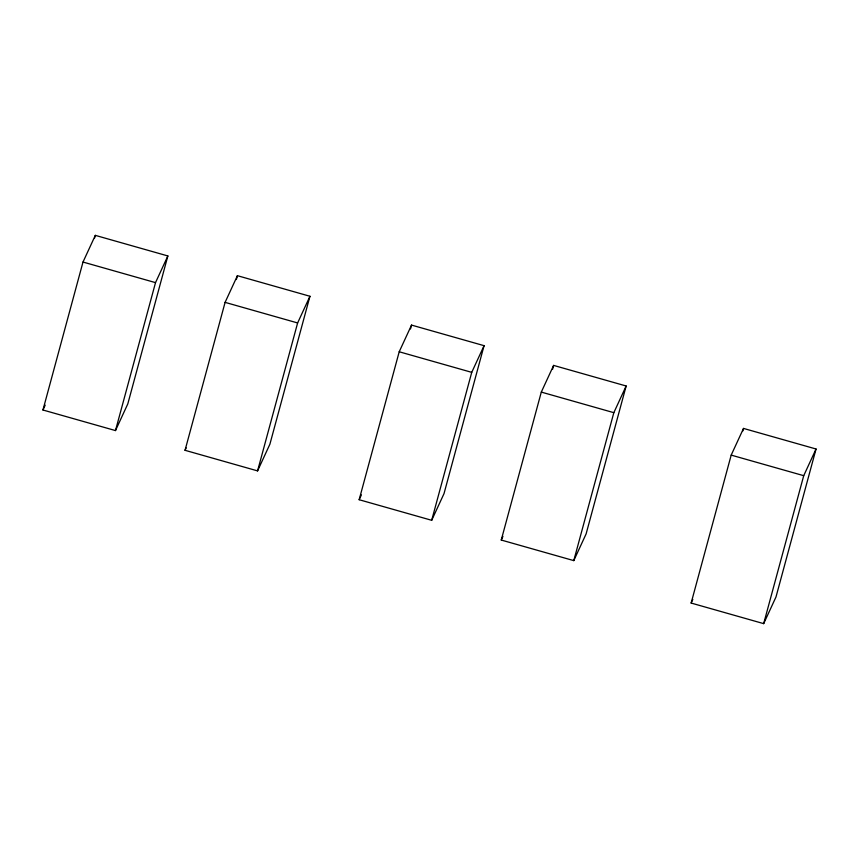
<?xml version="1.0" encoding="UTF-8"?>
<svg xmlns="http://www.w3.org/2000/svg" width="859" height="859" viewBox="0 0 859 859"><rect width="100%" height="100%" fill="white"/><g stroke="black" fill="none" stroke-linecap="round" stroke-linejoin="round"><path stroke-width="1.29" d="M42.95 410.001L83.001 262.049L95.328 235.366L167.859 255.95L127.808 403.891L115.482 430.574L42.95 410.001L45.194 405.147M94.63 237.943L95.328 235.366M115.482 430.574L155.522 282.632L167.859 255.95M185.039 450.309L225.09 302.368L237.417 275.685L309.949 296.269L269.898 444.21L257.571 470.893L185.039 450.309L186.167 447.893M236.375 279.551L237.417 275.685M257.571 470.893L297.622 322.952L309.949 296.269M359.159 499.723L399.21 351.771L411.536 325.089L484.068 345.672L444.017 493.614L431.69 520.296L359.159 499.723L361.403 494.87M410.495 328.954L411.536 325.089M431.69 520.296L471.741 372.355L484.068 345.672M501.248 540.043L541.299 392.091L553.625 365.408L626.157 385.992L586.106 533.933L573.78 560.616L501.248 540.043L502.934 536.403M552.584 369.273L553.625 365.408M573.78 560.616L613.831 412.674L626.157 385.992M691.141 603.05L731.192 455.109L743.518 428.426L816.05 448.999L775.999 596.951L763.672 623.634L691.141 603.05L692.826 599.41M742.82 430.993L743.518 428.426M763.672 623.634L803.723 475.682L816.05 448.999M83.001 262.049L155.522 282.632M225.09 302.368L297.622 322.952M399.21 351.771L471.741 372.355M541.299 392.091L613.831 412.674M731.192 455.109L803.723 475.682"/></g></svg>
